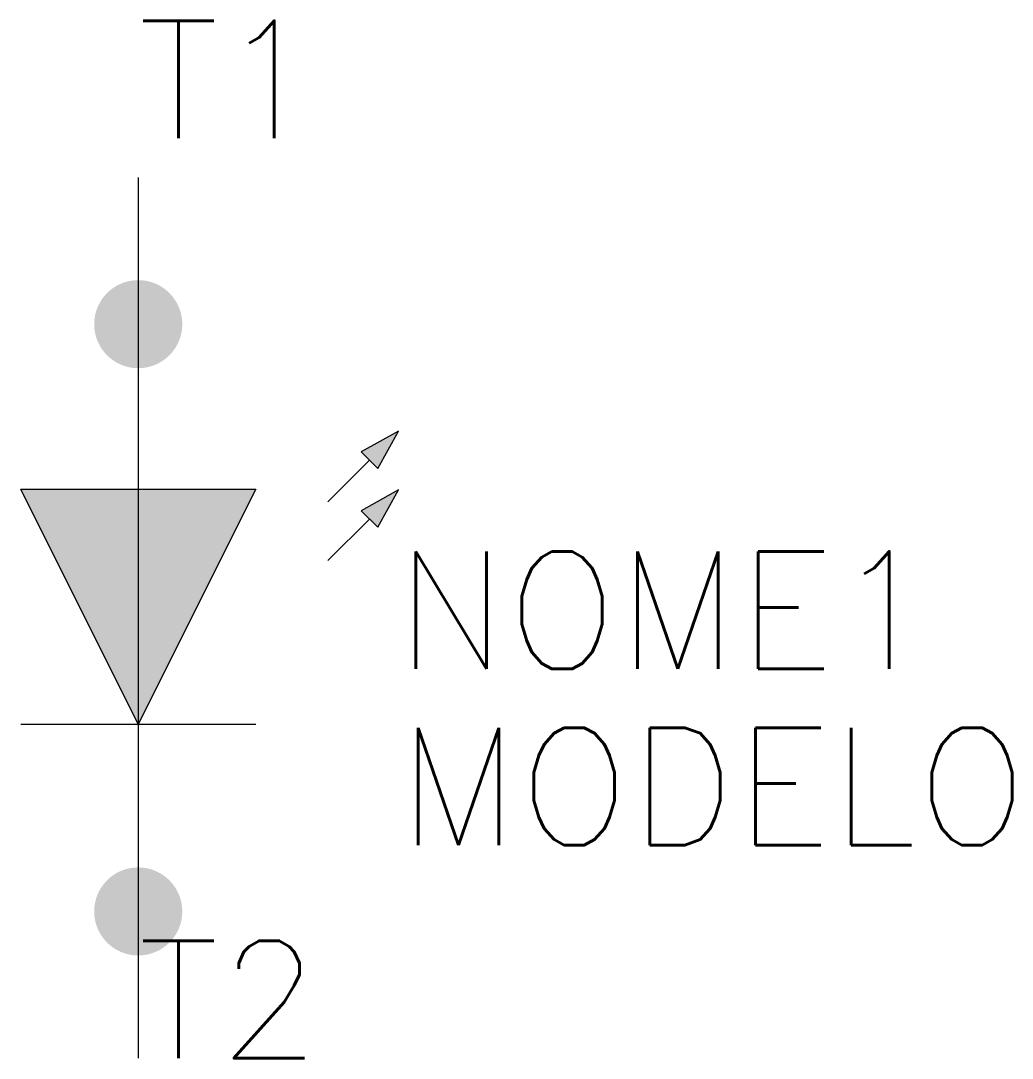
# Model space of a CAD drawing. Header units: millimetres. Extents: x -2 to 14.9, y -15 to 2.7.
import ezdxf
from ezdxf.enums import TextEntityAlignment as Align

# ---------------------------------------------------------------- set-up
doc = ezdxf.new("R2010")
doc.units = ezdxf.units.MM
doc.header["$LTSCALE"] = 10
doc.styles.add('ROMANS', font='romans.shx')

msp = doc.modelspace()

# ---------------------------------------------------------------- hatches: boundary and pattern name
h = msp.add_hatch(color=7)
edge = h.paths.add_edge_path()
edge.add_arc((0, -12.5), 0.75, 0, 360)
edge = h.paths.add_edge_path()
edge.add_arc((0, -2.5), 0.75, 0, 360)
h.paths.add_polyline_path([(2.002, -5.307), (0, -9.312), (-1.999, -5.307)])
for points in [[(4.431, -4.323), (3.794, -4.676), (4.077, -4.959)], [(4.431, -5.323), (3.794, -5.676), (4.077, -5.959)]]:
    msp.add_hatch(color=7).paths.add_polyline_path(points)

# ---------------------------------------------------------------- linework, layer by layer
at = {"color": 7}
for p, q in [((0, 0), (0, -15)), ((4.431, -4.323), (3.794, -4.676)), ((4.077, -4.959), (4.431, -4.323)), ((3.794, -4.676), (4.077, -4.959)), ((3.936, -4.818), (3.229, -5.525)), ((-1.999, -5.307), (2.002, -5.307)), ((0, -9.312), (-1.999, -5.307)), ((2.002, -5.307), (0, -9.312)), ((4.431, -5.323), (3.794, -5.676)), ((4.077, -5.959), (4.431, -5.323)), ((3.936, -5.818), (3.229, -6.525)), ((3.794, -5.676), (4.077, -5.959)), ((-2, -9.312), (2, -9.312))]:
    msp.add_line(p, q, dxfattribs=at)

# ---------------------------------------------------------------- texts
at = {"color": 7, "lineweight": -3, "style": 'ROMANS'}
for tag, p in [('T1', (0, 0.667)), ('T2', (0, -15))]:
    msp.add_attdef(tag, p, '', height=2, dxfattribs=at)
for tag, p in [('NOME1', (4.385, -7.371)), ('MODELO', (4.422, -10.371))]:
    msp.add_attdef(tag, text='', height=2, dxfattribs=at).set_placement(p, align=Align.MIDDLE_LEFT)

doc.saveas('drawing.dxf')
